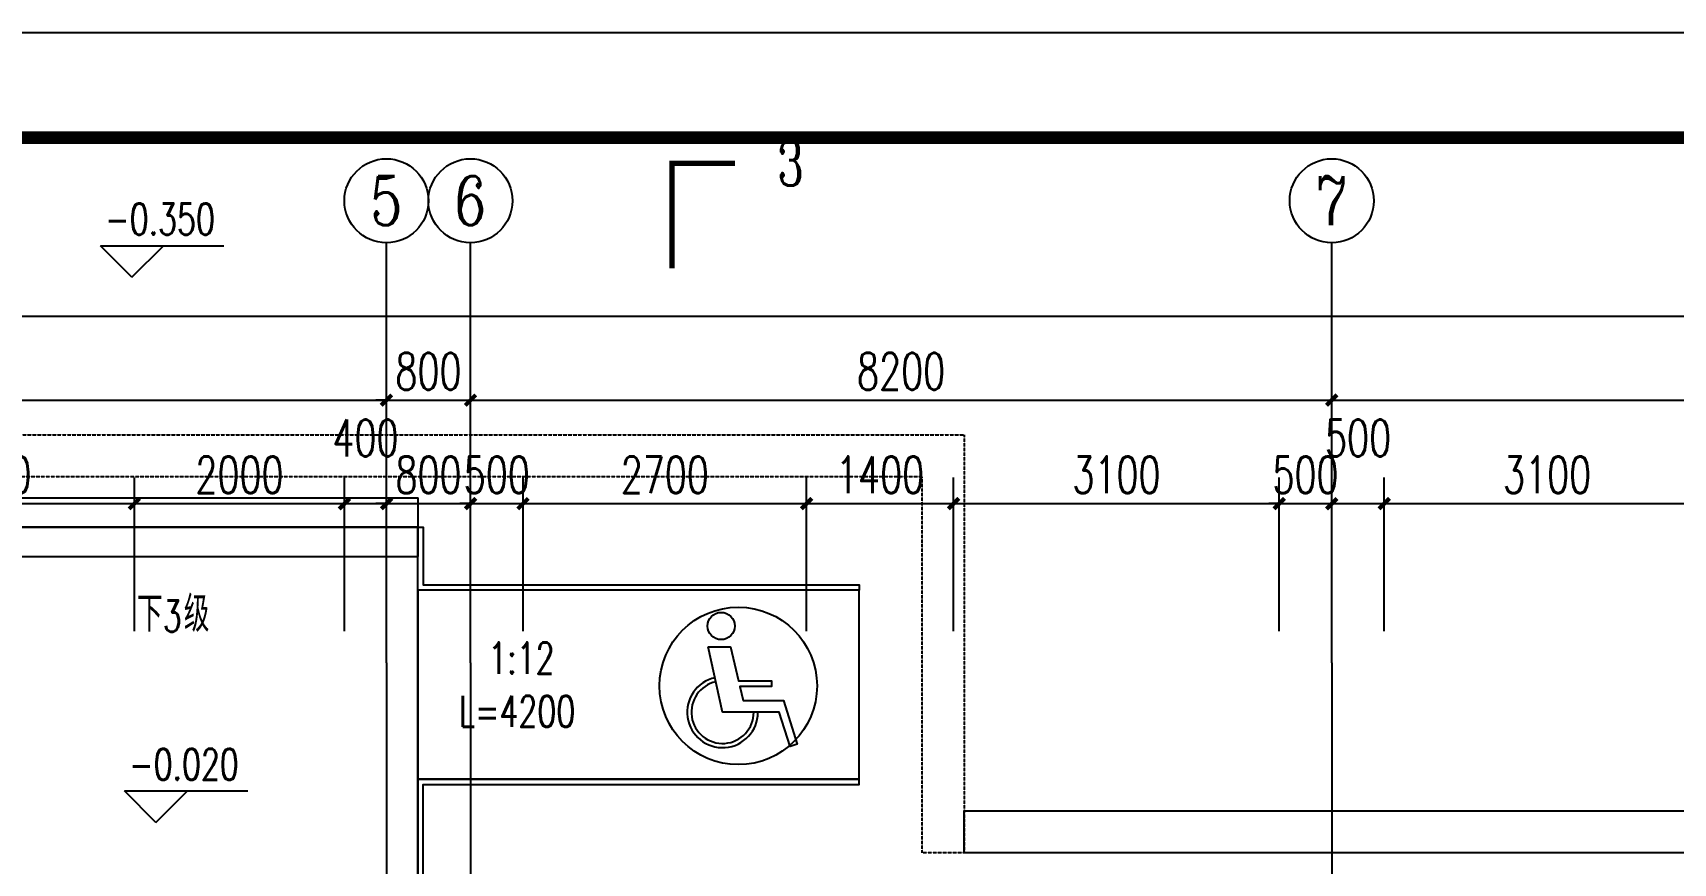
# Model space of a CAD drawing. Header units: millimetres. Extents: x 0 to 118900, y 0 to 84100.
# Drawn here: x 24931 to 40548, y 76190 to 84100 of the extents above; entities that cross this region are included whole.
import ezdxf
from ezdxf.enums import TextEntityAlignment as Align

# ---------------------------------------------------------------- set-up
doc = ezdxf.new("R2010")
doc.units = ezdxf.units.MM
doc.linetypes.add('DASH', pattern=[0.35, 0.25, -0.1])
doc.linetypes.add('DOTE', pattern=[2.42, 2, -0.2, 0.02, -0.2])
for name, color, linetype in [('AXIS', 3, 'Continuous'), ('AXIS_TEXT', 7, 'Continuous'), ('DIM_ELEV', 3, 'Continuous'), ('DIM_SYMB', 3, 'Continuous'), ('DOTE', 1, 'DOTE'), ('FUR', 36, 'Continuous'), ('PUB_DIM', 3, 'Continuous'), ('PUB_TEXT', 7, 'Continuous'), ('SEE', 5, 'Continuous'), ('STAIR', 201, 'Continuous'), ('图框', 7, 'Continuous'), ('排水', 7, 'Continuous')]:
    doc.layers.add(name, color=color, linetype=linetype)
doc.styles.add('_TCH_AXIS', font='COMPLEX', dxfattribs={"bigfont": 'GBCBIG'})
doc.styles.add('_TCH_DIM', font='SIMPLEX', dxfattribs={"bigfont": 'GBCBIG'})
doc.styles.add('_TCH_LABEL', font='COMPLEX', dxfattribs={"bigfont": 'GBCBIG'})
doc.styles.add('COMPLEX', font='COMPLEX')
doc.styles.add('DIM_FONT', font='SIMPLEX', dxfattribs={"width": 0.7, "bigfont": 'GBCBIG'})
doc.styles.add('TKZ1_tjhts.shx', font='tjromant.shx', dxfattribs={"bigfont": 'tjhts.shx'})
doc.dimstyles.new('_TCH_ARCH&&100', dxfattribs={"dimtxt": 350, "dimasz": 100, "dimexe": 250, "dimexo": 300, "dimgap": 100, "dimtad": 1, "dimdec": 0, "dimzin": 0, "dimdsep": 46, "dimtxsty": 'DIM_FONT', "dimblk": 'ARCHTICK', "dimcen": 0.09, "dimclrt": 7, "dimazin": 2, "dimtfac": 1, "dimtdec": 0, "dimtix": 1, "dimtmove": 2, "dimatfit": 3, "dimldrblk": 'ARCHTICK', "dimfxl": 1, "dimtolj": 1, "dimtzin": 0, "dimarcsym": 0})

# ---------------------------------------------------------------- blocks, each defined once
blk = doc.blocks.new('disabled')
at = {"layer": 'SEE'}
blk.add_lwpolyline([(293520.2, 188861), (293520.2, 188966.8), (293680.7, 189004.3), (293680.7, 189162.3), (293707.6, 189162.3), (293707.6, 189010.5), (293774.5, 189026.2), (293774.5, 189218.5), (293983.2, 189284.8), (293994.3, 189250), (293830.9, 189198), (293830.9, 188928.9)], close=True, dxfattribs=at)
blk.add_circle((293420.2, 188922.5), 65, dxfattribs=at)
for radius in [168.4, 148.6]:
    blk.add_arc((293830.9, 188928.9), radius, 192.31738, 90, dxfattribs=at)
blk = doc.blocks.new('TJAD_TK_A0_A')
at = {"layer": '图框'}
blk.add_line((1188.88, 841.06), (-0.12, 841.06), dxfattribs=at)
at = {"layer": '图框', "const_width": 1.2}
blk.add_lwpolyline([(1178.88, 10.06), (1178.88, 831.06), (24.88, 831.06), (24.88, 10.06)], close=True, dxfattribs=at)
at = {"style": 'TKZ1_tjhts.shx'}
for tag, p, height, flags in [('ClientChinese_001', (977.79, 443.57), 5, 8), ('ClientChinese_002', (1013.71, 434.65), 5, 8), ('DescriptionChineseA_001', (1089.55, 425.89), 3.6, 8), ('RevA', (1115.23, 424.56), 3, 8), ('ProjectNameChinese_001', (992.73, 296.22), 5, 8), ('SubProjectChinese_001', (1095.02, 282.68), 3, 8), ('SubProjectNo', (1158.66, 271.34), 3, 8), ('ApprovedBy', (1120.43, 250.26), 3.6, 8), ('ApprovedBySignPos', (1139.55, 247.78), 3.6, 9), ('ReviewedBy', (1120.43, 240.36), 3.6, 8), ('ReviewedBySignPos', (1139.55, 238.08), 3.6, 9), ('CheckedBy', (1120.43, 230.63), 3.6, 8), ('CheckedBySignPos', (1138.96, 228.13), 3.6, 9), ('PrincipalInCharge1', (1120.43, 219.88), 3.6, 8), ('PrincipalInCharge1SignPos', (1138.79, 217.18), 3.6, 9), ('PrincipalInCharge2', (1120.43, 210.44), 3.6, 8), ('PrincipalInCharge2SignPos', (1138.61, 207.69), 3.6, 9), ('DisciplineResponsible1', (1120.43, 200.15), 3.6, 8), ('DisciplineResponsible1SignPos', (1139.16, 197.4), 3.6, 9), ('DisciplineResponsible2', (1120.43, 190.13), 3.6, 8), ('DisciplineResponsible2SignPos', (1138.95, 187.58), 3.6, 9), ('DesignedBy1', (1120.43, 180.47), 3.6, 8), ('DesignedBy1SignPos', (1138.5, 177.67), 3.6, 9), ('DesignedBy2', (1120.43, 169.78), 3.6, 8), ('DesignedBy2SignPos', (1138.65, 167.23), 3.6, 9), ('DrawnBy', (1120.43, 160.19), 3.6, 8), ('DrawnBySignPos', (1138.65, 157.82), 3.6, 9), ('DisciplineChinese', (1119.24, 125.84), 3.6, 8), ('StageChinese', (1158.76, 125.37), 3.6, 8), ('DisciplineEnglish', (1119.42, 122.2), 2.2, 8), ('StageEnglish', (1158.94, 121.73), 2.2, 8), ('SheetNo', (1118.87, 114.03), 3, 8), ('Rev2', (1158.86, 113.56), 3, 8)]:
    blk.add_attdef(tag, p, '', height=height, dxfattribs=dict(at, flags=flags))
at = {"style": 'TKZ1_tjhts.shx', "width": 0.7, "flags": 8}
for tag, p, height in [('DateA', (1099.36, 424.56), 3), ('ProjectNo', (1119.31, 270.56), 3), ('ApprovedByDate', (1159.94, 250.39), 3.6), ('ReviewedByDate', (1159.94, 241), 3.6), ('CheckedByDate', (1159.94, 230.41), 3.6), ('PrincipalInCharge1Date', (1159.94, 220.36), 3.6), ('PrincipalInCharge2Date', (1159.94, 210.61), 3.6), ('DisciplineResponsible1Date', (1159.94, 200.05), 3.6), ('DisciplineResponsible2Date', (1159.94, 190.43), 3.6), ('DesignedBy1Date', (1159.94, 179.93), 3.6), ('DesignedBy2Date', (1159.94, 169.41), 3.6), ('DrawnByDate', (1159.94, 159.78), 3.6)]:
    blk.add_attdef(tag, p, '', height=height, dxfattribs=at)
at = {"style": 'TKZ1_tjhts.shx', "flags": 8}
for tag, height, p in [('DescriptionEnglishA', 2.2, (1150.82, 423.33)), ('ClientEnglish', 3, (1139.46, 390.63)), ('ProjectNameEnglish', 3, (1142.02, 290.26)), ('SubProjectEnglish', 2.2, (1148.76, 279.65)), ('SheetTitleEnglish', 3, (1142.79, 135.3))]:
    blk.add_attdef(tag, text='', height=height, dxfattribs=at).set_placement(p, align=Align.MIDDLE_CENTER)
at = {"style": 'TKZ1_tjhts.shx', "flags": 9}
for tag, p in [('Electricity3SignPos', (15.68, 269.92)), ('ELV3SignPos', (23.47, 269.59)), ('Electricity2SignPos', (15.71, 253.14)), ('ELV2SignPos', (23.5, 252.81)), ('Electricity1SignPos', (15.63, 237.78)), ('ELV1SignPos', (23.42, 237.46)), ('Power3SignPos', (23.18, 205.92)), ('HVAC3SignPos', (14.96, 205.89)), ('Power2SignPos', (23.38, 189.51)), ('HVAC2SignPos', (15.13, 189.18)), ('Power1SignPos', (23.75, 173.22)), ('HVAC1SignPos', (15.89, 173.16)), ('Plumbing3SignPos', (16.07, 141.15)), ('Structure7SignPos', (23.2, 141.11)), ('Plumbing2SignPos', (14.83, 125.62)), ('Structure6SignPos', (23, 125.87)), ('Structure5SignPos', (23, 110.08)), ('Plumbing1SignPos', (15.66, 109.11)), ('Structure4SignPos', (23, 93.78)), ('Architecture3SignPos', (16.07, 77.07)), ('Structure3SignPos', (22.74, 77.47)), ('Architecture2SignPos', (15.8, 61.24)), ('Structure2SignPos', (23.12, 62.01)), ('Architecture1SignPos', (16.88, 45.06)), ('Structure1SignPos', (23.11, 45.86))]:
    blk.add_attdef(tag, p, '', height=2.5, rotation=90, dxfattribs=at)
at = {"style": 'TKZ1_tjhts.shx', "flags": 8}
blk.add_attdef('SheetTitleChinese', text='', height=5, dxfattribs=at).set_placement((1140.42, 148.12), align=Align.TOP_CENTER)
blk = doc.blocks.new('_AXISO')
blk.add_circle((0, 0), 0.5)
at = {"layer": 'AXIS_TEXT', "style": 'COMPLEX', "width": 1.041667}
blk.add_attdef('A', text='', height=0.56, dxfattribs=at).set_placement((-0.25, -0.28), (0.25, -0.28), align=Align.FIT)
blk = doc.blocks.new('_ArchTick')
at = {"color": 0, "linetype": 'ByBlock', "const_width": 0.4}
blk.add_lwpolyline([(-0.5, -0.5), (0.5, 0.5)], dxfattribs=at)
blk = doc.blocks.new('*D37')
at = {"layer": 'AXIS', "color": 0, "lineweight": -2, "transparency": 16777216}
for p, q in [((718944, 1612663), (718944, 1615913)), ((793544, 1612663), (793544, 1615913)), ((718944, 1615663), (793544, 1615663))]:
    blk.add_line(p, q, dxfattribs=at)
at = {"layer": 'Defpoints', "color": 0, "transparency": 16777216}
for p in [(793544, 1615663), (718944, 1612363), (793544, 1612363)]:
    blk.add_point(p, dxfattribs=at)
at = {"layer": 'AXIS', "color": 0, "lineweight": -2, "transparency": 16777216, "xscale": 100, "yscale": 100, "zscale": 100, "rotation": 180}
blk.add_blockref('_ArchTick', (718944, 1615663), dxfattribs=at)
at = {"layer": 'AXIS', "color": 0, "lineweight": -2, "transparency": 16777216, "xscale": 100, "yscale": 100, "zscale": 100}
blk.add_blockref('_ArchTick', (793544, 1615663), dxfattribs=at)
at = {"layer": 'AXIS', "color": 7, "transparency": 16777216, "insert": (756244, 1615938), "char_height": 350, "attachment_point": 5, "style": 'DIM_FONT'}
blk.add_mtext('\\A1;74600', dxfattribs=at)
blk = doc.blocks.new('*D39')
at = {"layer": 'AXIS', "color": 0, "lineweight": -2, "transparency": 16777216}
for p, q in [((727144, 1612663), (727144, 1615113)), ((735344, 1612663), (735344, 1615113)), ((727144, 1614863), (735344, 1614863))]:
    blk.add_line(p, q, dxfattribs=at)
at = {"layer": 'Defpoints', "color": 0, "transparency": 16777216}
for p in [(735344, 1614863), (727144, 1612363), (735344, 1612363)]:
    blk.add_point(p, dxfattribs=at)
at = {"layer": 'AXIS', "color": 0, "lineweight": -2, "transparency": 16777216, "xscale": 100, "yscale": 100, "zscale": 100, "rotation": 180}
blk.add_blockref('_ArchTick', (727144, 1614863), dxfattribs=at)
at = {"layer": 'AXIS', "color": 0, "lineweight": -2, "transparency": 16777216, "xscale": 100, "yscale": 100, "zscale": 100}
blk.add_blockref('_ArchTick', (735344, 1614863), dxfattribs=at)
at = {"layer": 'AXIS', "color": 7, "transparency": 16777216, "insert": (731244, 1615138), "char_height": 350, "attachment_point": 5, "style": 'DIM_FONT'}
blk.add_mtext('\\A1;8200', dxfattribs=at)
blk = doc.blocks.new('*D40')
at = {"layer": 'AXIS', "color": 0, "lineweight": -2, "transparency": 16777216}
for p, q in [((735344, 1612663), (735344, 1615113)), ((736144, 1612663), (736144, 1615113)), ((735344, 1614863), (735244, 1614863)), ((735344, 1614863), (736144, 1614863)), ((736144, 1614863), (736244, 1614863))]:
    blk.add_line(p, q, dxfattribs=at)
at = {"layer": 'Defpoints', "color": 0, "transparency": 16777216}
for p in [(736144, 1614863), (735344, 1612363), (736144, 1612363)]:
    blk.add_point(p, dxfattribs=at)
at = {"layer": 'AXIS', "color": 0, "lineweight": -2, "transparency": 16777216, "xscale": 100, "yscale": 100, "zscale": 100}
blk.add_blockref('_ArchTick', (735344, 1614863), dxfattribs=at)
at = {"layer": 'AXIS', "color": 0, "lineweight": -2, "transparency": 16777216, "xscale": 100, "yscale": 100, "zscale": 100, "rotation": 180}
blk.add_blockref('_ArchTick', (736144, 1614863), dxfattribs=at)
at = {"layer": 'AXIS', "color": 7, "transparency": 16777216, "insert": (735744, 1615138), "char_height": 350, "attachment_point": 5, "style": 'DIM_FONT'}
blk.add_mtext('\\A1;800', dxfattribs=at)
blk = doc.blocks.new('*D41')
at = {"layer": 'AXIS', "color": 0, "lineweight": -2, "transparency": 16777216}
for p, q in [((736144, 1612663), (736144, 1615113)), ((744344, 1612663), (744344, 1615113)), ((736144, 1614863), (744344, 1614863))]:
    blk.add_line(p, q, dxfattribs=at)
at = {"layer": 'Defpoints', "color": 0, "transparency": 16777216}
for p in [(744344, 1614863), (736144, 1612363), (744344, 1612363)]:
    blk.add_point(p, dxfattribs=at)
at = {"layer": 'AXIS', "color": 0, "lineweight": -2, "transparency": 16777216, "xscale": 100, "yscale": 100, "zscale": 100, "rotation": 180}
blk.add_blockref('_ArchTick', (736144, 1614863), dxfattribs=at)
at = {"layer": 'AXIS', "color": 0, "lineweight": -2, "transparency": 16777216, "xscale": 100, "yscale": 100, "zscale": 100}
blk.add_blockref('_ArchTick', (744344, 1614863), dxfattribs=at)
at = {"layer": 'AXIS', "color": 7, "transparency": 16777216, "insert": (740244, 1615138), "char_height": 350, "attachment_point": 5, "style": 'DIM_FONT'}
blk.add_mtext('\\A1;8200', dxfattribs=at)
blk = doc.blocks.new('*D42')
at = {"layer": 'AXIS', "color": 0, "lineweight": -2, "transparency": 16777216}
for p, q in [((744344, 1612663), (744344, 1615113)), ((752544, 1612663), (752544, 1615113)), ((744344, 1614863), (752544, 1614863))]:
    blk.add_line(p, q, dxfattribs=at)
at = {"layer": 'Defpoints', "color": 0, "transparency": 16777216}
for p in [(752544, 1614863), (744344, 1612363), (752544, 1612363)]:
    blk.add_point(p, dxfattribs=at)
at = {"layer": 'AXIS', "color": 0, "lineweight": -2, "transparency": 16777216, "xscale": 100, "yscale": 100, "zscale": 100, "rotation": 180}
blk.add_blockref('_ArchTick', (744344, 1614863), dxfattribs=at)
at = {"layer": 'AXIS', "color": 0, "lineweight": -2, "transparency": 16777216, "xscale": 100, "yscale": 100, "zscale": 100}
blk.add_blockref('_ArchTick', (752544, 1614863), dxfattribs=at)
at = {"layer": 'AXIS', "color": 7, "transparency": 16777216, "insert": (748444, 1615138), "char_height": 350, "attachment_point": 5, "style": 'DIM_FONT'}
blk.add_mtext('\\A1;8200', dxfattribs=at)
blk = doc.blocks.new('*D406')
at = {"layer": 'Defpoints', "color": 0, "transparency": 16777216}
for p in [(25898, 79615), (23098, 78100), (25898, 78100)]:
    blk.add_point(p, dxfattribs=at)
at = {"layer": 'PUB_DIM', "color": 0, "lineweight": -2, "transparency": 16777216}
for p, q in [((23098, 78400), (23098, 79865)), ((25898, 78400), (25898, 79865)), ((23098, 79615), (25898, 79615))]:
    blk.add_line(p, q, dxfattribs=at)
at = {"layer": 'PUB_DIM', "color": 0, "lineweight": -2, "transparency": 16777216, "xscale": 100, "yscale": 100, "zscale": 100, "rotation": 180}
blk.add_blockref('_ArchTick', (23098, 79615), dxfattribs=at)
at = {"layer": 'PUB_DIM', "color": 0, "lineweight": -2, "transparency": 16777216, "xscale": 100, "yscale": 100, "zscale": 100}
blk.add_blockref('_ArchTick', (25898, 79615), dxfattribs=at)
at = {"layer": 'PUB_DIM', "color": 7, "transparency": 16777216, "insert": (24498, 79890), "char_height": 350, "attachment_point": 5, "style": 'DIM_FONT'}
blk.add_mtext('\\A1;2800', dxfattribs=at)
blk = doc.blocks.new('*D407')
at = {"layer": 'Defpoints', "color": 0, "transparency": 16777216}
for p in [(27898, 79615), (25898, 78100), (27898, 78100)]:
    blk.add_point(p, dxfattribs=at)
at = {"layer": 'PUB_DIM', "color": 0, "lineweight": -2, "transparency": 16777216}
for p, q in [((25898, 78400), (25898, 79865)), ((27898, 78400), (27898, 79865)), ((25898, 79615), (27898, 79615))]:
    blk.add_line(p, q, dxfattribs=at)
at = {"layer": 'PUB_DIM', "color": 0, "lineweight": -2, "transparency": 16777216, "xscale": 100, "yscale": 100, "zscale": 100, "rotation": 180}
blk.add_blockref('_ArchTick', (25898, 79615), dxfattribs=at)
at = {"layer": 'PUB_DIM', "color": 0, "lineweight": -2, "transparency": 16777216, "xscale": 100, "yscale": 100, "zscale": 100}
blk.add_blockref('_ArchTick', (27898, 79615), dxfattribs=at)
at = {"layer": 'PUB_DIM', "color": 7, "transparency": 16777216, "insert": (26898, 79890), "char_height": 350, "attachment_point": 5, "style": 'DIM_FONT'}
blk.add_mtext('\\A1;2000', dxfattribs=at)
blk = doc.blocks.new('*D408')
at = {"layer": 'Defpoints', "color": 0, "transparency": 16777216}
for p in [(28298, 79615), (27898, 78100), (28298, 78100)]:
    blk.add_point(p, dxfattribs=at)
at = {"layer": 'PUB_DIM', "color": 0, "lineweight": -2, "transparency": 16777216}
for p, q in [((27898, 78400), (27898, 79865)), ((28298, 78400), (28298, 79865)), ((27898, 79615), (28298, 79615))]:
    blk.add_line(p, q, dxfattribs=at)
at = {"layer": 'PUB_DIM', "color": 0, "lineweight": -2, "transparency": 16777216, "xscale": 100, "yscale": 100, "zscale": 100, "rotation": 180}
blk.add_blockref('_ArchTick', (27898, 79615), dxfattribs=at)
at = {"layer": 'PUB_DIM', "color": 0, "lineweight": -2, "transparency": 16777216, "xscale": 100, "yscale": 100, "zscale": 100}
blk.add_blockref('_ArchTick', (28298, 79615), dxfattribs=at)
at = {"layer": 'PUB_DIM', "color": 7, "transparency": 16777216, "insert": (28098, 80240), "char_height": 350, "attachment_point": 5, "style": 'DIM_FONT'}
blk.add_mtext('\\A1;400', dxfattribs=at)
blk = doc.blocks.new('*D409')
at = {"layer": 'Defpoints', "color": 0, "transparency": 16777216}
for p in [(29098, 79615), (28298, 78100), (29098, 78100)]:
    blk.add_point(p, dxfattribs=at)
at = {"layer": 'PUB_DIM', "color": 0, "lineweight": -2, "transparency": 16777216}
for p, q in [((28298, 78400), (28298, 79865)), ((29098, 78400), (29098, 79865)), ((28298, 79615), (28198, 79615)), ((28298, 79615), (29098, 79615)), ((29098, 79615), (29198, 79615))]:
    blk.add_line(p, q, dxfattribs=at)
at = {"layer": 'PUB_DIM', "color": 0, "lineweight": -2, "transparency": 16777216, "xscale": 100, "yscale": 100, "zscale": 100}
blk.add_blockref('_ArchTick', (28298, 79615), dxfattribs=at)
at = {"layer": 'PUB_DIM', "color": 0, "lineweight": -2, "transparency": 16777216, "xscale": 100, "yscale": 100, "zscale": 100, "rotation": 180}
blk.add_blockref('_ArchTick', (29098, 79615), dxfattribs=at)
at = {"layer": 'PUB_DIM', "color": 7, "transparency": 16777216, "insert": (28698, 79890), "char_height": 350, "attachment_point": 5, "style": 'DIM_FONT'}
blk.add_mtext('\\A1;800', dxfattribs=at)
blk = doc.blocks.new('*D410')
at = {"layer": 'Defpoints', "color": 0, "transparency": 16777216}
for p in [(29598, 79615), (29098, 78100), (29598, 78100)]:
    blk.add_point(p, dxfattribs=at)
at = {"layer": 'PUB_DIM', "color": 0, "lineweight": -2, "transparency": 16777216}
for p, q in [((29098, 78400), (29098, 79865)), ((29598, 78400), (29598, 79865)), ((29098, 79615), (28998, 79615)), ((29098, 79615), (29598, 79615)), ((29598, 79615), (29698, 79615))]:
    blk.add_line(p, q, dxfattribs=at)
at = {"layer": 'PUB_DIM', "color": 0, "lineweight": -2, "transparency": 16777216, "xscale": 100, "yscale": 100, "zscale": 100}
blk.add_blockref('_ArchTick', (29098, 79615), dxfattribs=at)
at = {"layer": 'PUB_DIM', "color": 0, "lineweight": -2, "transparency": 16777216, "xscale": 100, "yscale": 100, "zscale": 100, "rotation": 180}
blk.add_blockref('_ArchTick', (29598, 79615), dxfattribs=at)
at = {"layer": 'PUB_DIM', "color": 7, "transparency": 16777216, "insert": (29348, 79890), "char_height": 350, "attachment_point": 5, "style": 'DIM_FONT'}
blk.add_mtext('\\A1;500', dxfattribs=at)
blk = doc.blocks.new('*D411')
at = {"layer": 'Defpoints', "color": 0, "transparency": 16777216}
for p in [(32298, 79615), (29598, 78100), (32298, 78100)]:
    blk.add_point(p, dxfattribs=at)
at = {"layer": 'PUB_DIM', "color": 0, "lineweight": -2, "transparency": 16777216}
for p, q in [((29598, 78400), (29598, 79865)), ((32298, 78400), (32298, 79865)), ((29598, 79615), (32298, 79615))]:
    blk.add_line(p, q, dxfattribs=at)
at = {"layer": 'PUB_DIM', "color": 0, "lineweight": -2, "transparency": 16777216, "xscale": 100, "yscale": 100, "zscale": 100, "rotation": 180}
blk.add_blockref('_ArchTick', (29598, 79615), dxfattribs=at)
at = {"layer": 'PUB_DIM', "color": 0, "lineweight": -2, "transparency": 16777216, "xscale": 100, "yscale": 100, "zscale": 100}
blk.add_blockref('_ArchTick', (32298, 79615), dxfattribs=at)
at = {"layer": 'PUB_DIM', "color": 7, "transparency": 16777216, "insert": (30948, 79890), "char_height": 350, "attachment_point": 5, "style": 'DIM_FONT'}
blk.add_mtext('\\A1;2700', dxfattribs=at)
blk = doc.blocks.new('*D412')
at = {"layer": 'Defpoints', "color": 0, "transparency": 16777216}
for p in [(33698, 79615), (32298, 78100), (33698, 78100)]:
    blk.add_point(p, dxfattribs=at)
at = {"layer": 'PUB_DIM', "color": 0, "lineweight": -2, "transparency": 16777216}
for p, q in [((32298, 78400), (32298, 79865)), ((33698, 78400), (33698, 79865)), ((32298, 79615), (33698, 79615))]:
    blk.add_line(p, q, dxfattribs=at)
at = {"layer": 'PUB_DIM', "color": 0, "lineweight": -2, "transparency": 16777216, "xscale": 100, "yscale": 100, "zscale": 100, "rotation": 180}
blk.add_blockref('_ArchTick', (32298, 79615), dxfattribs=at)
at = {"layer": 'PUB_DIM', "color": 0, "lineweight": -2, "transparency": 16777216, "xscale": 100, "yscale": 100, "zscale": 100}
blk.add_blockref('_ArchTick', (33698, 79615), dxfattribs=at)
at = {"layer": 'PUB_DIM', "color": 7, "transparency": 16777216, "insert": (32998, 79890), "char_height": 350, "attachment_point": 5, "style": 'DIM_FONT'}
blk.add_mtext('\\A1;1400', dxfattribs=at)
blk = doc.blocks.new('*D413')
at = {"layer": 'Defpoints', "color": 0, "transparency": 16777216}
for p in [(36798, 79615), (33698, 78100), (36798, 78100)]:
    blk.add_point(p, dxfattribs=at)
at = {"layer": 'PUB_DIM', "color": 0, "lineweight": -2, "transparency": 16777216}
for p, q in [((33698, 78400), (33698, 79865)), ((36798, 78400), (36798, 79865)), ((33698, 79615), (36798, 79615))]:
    blk.add_line(p, q, dxfattribs=at)
at = {"layer": 'PUB_DIM', "color": 0, "lineweight": -2, "transparency": 16777216, "xscale": 100, "yscale": 100, "zscale": 100, "rotation": 180}
blk.add_blockref('_ArchTick', (33698, 79615), dxfattribs=at)
at = {"layer": 'PUB_DIM', "color": 0, "lineweight": -2, "transparency": 16777216, "xscale": 100, "yscale": 100, "zscale": 100}
blk.add_blockref('_ArchTick', (36798, 79615), dxfattribs=at)
at = {"layer": 'PUB_DIM', "color": 7, "transparency": 16777216, "insert": (35248, 79890), "char_height": 350, "attachment_point": 5, "style": 'DIM_FONT'}
blk.add_mtext('\\A1;3100', dxfattribs=at)
blk = doc.blocks.new('*D414')
at = {"layer": 'Defpoints', "color": 0, "transparency": 16777216}
for p in [(37298, 79615), (36798, 78100), (37298, 78100)]:
    blk.add_point(p, dxfattribs=at)
at = {"layer": 'PUB_DIM', "color": 0, "lineweight": -2, "transparency": 16777216}
for p, q in [((36798, 78400), (36798, 79865)), ((37298, 78400), (37298, 79865)), ((36798, 79615), (36698, 79615)), ((36798, 79615), (37298, 79615)), ((37298, 79615), (37398, 79615))]:
    blk.add_line(p, q, dxfattribs=at)
at = {"layer": 'PUB_DIM', "color": 0, "lineweight": -2, "transparency": 16777216, "xscale": 100, "yscale": 100, "zscale": 100}
blk.add_blockref('_ArchTick', (36798, 79615), dxfattribs=at)
at = {"layer": 'PUB_DIM', "color": 0, "lineweight": -2, "transparency": 16777216, "xscale": 100, "yscale": 100, "zscale": 100, "rotation": 180}
blk.add_blockref('_ArchTick', (37298, 79615), dxfattribs=at)
at = {"layer": 'PUB_DIM', "color": 7, "transparency": 16777216, "insert": (37048, 79890), "char_height": 350, "attachment_point": 5, "style": 'DIM_FONT'}
blk.add_mtext('\\A1;500', dxfattribs=at)
blk = doc.blocks.new('*D415')
at = {"layer": 'Defpoints', "color": 0, "transparency": 16777216}
for p in [(37798, 79615), (37298, 78100), (37798, 78100)]:
    blk.add_point(p, dxfattribs=at)
at = {"layer": 'PUB_DIM', "color": 0, "lineweight": -2, "transparency": 16777216}
for p, q in [((37298, 78400), (37298, 79865)), ((37798, 78400), (37798, 79865)), ((37298, 79615), (37798, 79615))]:
    blk.add_line(p, q, dxfattribs=at)
at = {"layer": 'PUB_DIM', "color": 0, "lineweight": -2, "transparency": 16777216, "xscale": 100, "yscale": 100, "zscale": 100, "rotation": 180}
blk.add_blockref('_ArchTick', (37298, 79615), dxfattribs=at)
at = {"layer": 'PUB_DIM', "color": 0, "lineweight": -2, "transparency": 16777216, "xscale": 100, "yscale": 100, "zscale": 100}
blk.add_blockref('_ArchTick', (37798, 79615), dxfattribs=at)
at = {"layer": 'PUB_DIM', "color": 7, "transparency": 16777216, "insert": (37548, 80240), "char_height": 350, "attachment_point": 5, "style": 'DIM_FONT'}
blk.add_mtext('\\A1;500', dxfattribs=at)
blk = doc.blocks.new('*D416')
at = {"layer": 'Defpoints', "color": 0, "transparency": 16777216}
for p in [(40898, 79615), (37798, 78100), (40898, 78100)]:
    blk.add_point(p, dxfattribs=at)
at = {"layer": 'PUB_DIM', "color": 0, "lineweight": -2, "transparency": 16777216}
for p, q in [((37798, 78400), (37798, 79865)), ((40898, 78400), (40898, 79865)), ((37798, 79615), (40898, 79615))]:
    blk.add_line(p, q, dxfattribs=at)
at = {"layer": 'PUB_DIM', "color": 0, "lineweight": -2, "transparency": 16777216, "xscale": 100, "yscale": 100, "zscale": 100, "rotation": 180}
blk.add_blockref('_ArchTick', (37798, 79615), dxfattribs=at)
at = {"layer": 'PUB_DIM', "color": 0, "lineweight": -2, "transparency": 16777216, "xscale": 100, "yscale": 100, "zscale": 100}
blk.add_blockref('_ArchTick', (40898, 79615), dxfattribs=at)
at = {"layer": 'PUB_DIM', "color": 7, "transparency": 16777216, "insert": (39348, 79890), "char_height": 350, "attachment_point": 5, "style": 'DIM_FONT'}
blk.add_mtext('\\A1;3100', dxfattribs=at)
blk = doc.blocks.new('AXIS-NET-07')
at = {"layer": 'AXIS'}
for p, q in [((735344, 1612362.8), (735344, 1616362.8)), ((736144, 1612362.8), (736144, 1616362.8)), ((744344, 1612362.8), (744344, 1616362.8))]:
    blk.add_line(p, q, dxfattribs=at)
at = {"layer": 'DOTE'}
for p, q in [((735344, 1612362.8), (735344, 1540152.8)), ((736144, 1612362.8), (736144, 1540152.8)), ((744344, 1612362.8), (744344, 1540152.8))]:
    blk.add_line(p, q, dxfattribs=at)
at = {"layer": 'AXIS'}
ref = blk.add_blockref('_AXISO', (735344, 1616762.8), dxfattribs=dict(at, xscale=800, yscale=800, zscale=800))
ref.add_attrib('A', '5', dxfattribs={"layer": 'AXIS_TEXT', "ltscale": 20, "height": 465.9, "style": '_TCH_AXIS'}).set_placement((735188.7, 1616529.9), (735499.3, 1616529.9), align=Align.FIT)
ref = blk.add_blockref('_AXISO', (736144, 1616762.8), dxfattribs=dict(at, xscale=800, yscale=800, zscale=800))
ref.add_attrib('A', '6', dxfattribs={"layer": 'AXIS_TEXT', "ltscale": 20, "height": 465.9, "style": '_TCH_AXIS'}).set_placement((735988.7, 1616529.9), (736299.3, 1616529.9), align=Align.FIT)
ref = blk.add_blockref('_AXISO', (744344, 1616762.8), dxfattribs=dict(at, xscale=800, yscale=800, zscale=800))
ref.add_attrib('A', '7', dxfattribs={"layer": 'AXIS_TEXT', "ltscale": 20, "height": 465.9, "style": '_TCH_AXIS'}).set_placement((744188.7, 1616529.9), (744499.3, 1616529.9), align=Align.FIT)
for p1, p2, distance, picture, middle in [((718944, 1612362.8), (793544, 1612362.8), 3300, '*D37', (756244, 1615937.8)), ((727144, 1612362.8), (735344, 1612362.8), 2500, '*D39', (731244, 1615137.8)), ((735344, 1612362.8), (736144, 1612362.8), 2500, '*D40', (735744, 1615137.8)), ((736144, 1612362.8), (744344, 1612362.8), 2500, '*D41', (740244, 1615137.8)), ((744344, 1612362.8), (752544, 1612362.8), 2500, '*D42', (748444, 1615137.8))]:
    dim = blk.add_aligned_dim(p1=p1, p2=p2, distance=distance, dimstyle='_TCH_ARCH&&100', dxfattribs=at)
    dim.commit()
    dim.dimension.update_dxf_attribs({"geometry": picture, "text_midpoint": middle})

msp = doc.modelspace()

# ---------------------------------------------------------------- linework, layer by layer
at = {"layer": 'DIM_ELEV'}
for p, q in [((25874.9, 81771.6), (25574.9, 82071.6)), ((25574.9, 82071.6), (26750.1, 82071.6)), ((25874.9, 81771.6), (26174.9, 82071.6)), ((26102.5, 76578), (25802.5, 76878)), ((25802.5, 76878), (26977.7, 76878)), ((26102.5, 76578), (26402.5, 76878))]:
    msp.add_line(p, q, dxfattribs=at)
at = {"layer": 'DIM_SYMB', "const_width": 50}
msp.add_lwpolyline([(31615.9, 82856.6), (31015.9, 82856.6), (31015.9, 81856.6)], dxfattribs=at)
at = {"layer": 'DIM_SYMB'}
for points in [[(26248.6, 78872.4, 0, 0, 0), (26248.6, 79369.9, 80, 0, 0), (26248.6, 79669.9, 0, 0, 0)], [(28597.6, 77889.9, 0, 0, 0), (30247.6, 77889.9, 80, 0, 0), (30547.6, 77889.9, 0, 0, 0)]]:
    msp.add_lwpolyline(points, format="xyseb", dxfattribs=at)
at = {"layer": 'SEE', "ltscale": 20}
msp.add_circle((31647.4, 77878.9), 750, dxfattribs=at)
at = {"layer": 'STAIR'}
for p, q in [((23898.6, 79669.9), (28598.6, 79669.9)), ((28598.6, 79109.9), (28598.6, 79669.9)), ((23898.6, 79389.9), (28598.6, 79389.9)), ((23898.6, 79109.9), (28598.6, 79109.9))]:
    msp.add_line(p, q, dxfattribs=at)
msp.add_lwpolyline([(28597.6, 74689.9), (28597.6, 79389.9), (23898.6, 79389.9), (23898.6, 74689.9)], dxfattribs=at)
for points in [[(32797.6, 78789.9), (28597.6, 78789.9), (28597.6, 79389.9), (28647.6, 79389.9), (28647.6, 78840.3), (32797.6, 78840.3)], [(28597.6, 78789.9), (28597.6, 76989.9), (32797.6, 76989.9), (32797.6, 78789.9)], [(32797.6, 76989.9), (28597.6, 76989.9), (28597.6, 75839.9), (28647.6, 75839.9), (28647.6, 76939.5), (32797.6, 76939.5)]]:
    msp.add_lwpolyline(points, close=True, dxfattribs=at)
at = {"layer": '排水', "linetype": 'DASH'}
msp.add_lwpolyline([(15497.6, 7289.9), (4097.5, 7289.9), (4097.6, 11889.9), (10797.6, 11889.9), (10797.6, 80269.9), (33797.6, 80269.9), (33797.6, 76289.9), (33397.6, 76289.9), (33397.6, 79869.9), (11197.6, 79869.9), (11197.6, 11489.9), (4497.6, 11489.9), (4497.5, 7689.9), (15497.6, 7689.9)], close=True, dxfattribs=at)
at = {"layer": '排水'}
msp.add_lwpolyline([(33797.6, 76689.9), (53197.6, 76689.9), (53197.6, 76289.9), (33797.6, 76289.9)], close=True, dxfattribs=at)

# ---------------------------------------------------------------- block references
at = {"layer": 'DOTE'}
msp.add_blockref('AXIS-NET-07', (-707046.5, -1534262.9), dxfattribs=at)
at = {"layer": 'FUR', "xscale": 2, "yscale": 2, "zscale": 2, "rotation": 269.9999999999999}
msp.add_blockref('disabled', (-346360, 665289.8), dxfattribs=at)
at = {"layer": '图框', "xscale": 100, "yscale": 100, "zscale": 100}
msp.add_blockref('TJAD_TK_A0_A', (12.1, -5.7), dxfattribs=at)

# ---------------------------------------------------------------- texts
at = {"layer": 'PUB_TEXT', "width": 0.705882}
for s, height, style, p in [('3', 425, '_TCH_LABEL', (32015.9, 82644.1)), ('-0.350', 297.5, '_TCH_DIM', (25620.1, 82176.6)), ('3', 297.5, '_TCH_DIM', (26169, 78395.1)), ('1:12', 297.5, '_TCH_DIM', (29267.6, 77994.9)), ('L=4200', 297.5, '_TCH_DIM', (28987.6, 77487.4)), ('-0.020', 297.5, '_TCH_DIM', (25847.7, 76983))]:
    msp.add_text(s, height=height, dxfattribs=dict(at, style=style)).set_placement(p)
at = {"layer": 'PUB_TEXT', "style": '_TCH_DIM'}
for s, p in [('下', (25923.3, 78395.1)), ('级', (26369, 78395.1))]:
    msp.add_text(s, height=337.6, dxfattribs=at).set_placement(p)

# ---------------------------------------------------------------- dimensions: what is measured, and where the dimension line sits
at = {"layer": 'PUB_DIM'}
for base, p1, p2, picture, middle in [((28297.6, 79614.9), (27897.6, 78099.9), (28297.6, 78099.9), '*D408', (28097.6, 80239.9)), ((37797.6, 79614.9), (37297.6, 78099.9), (37797.6, 78099.9), '*D415', (37547.6, 80239.9))]:
    dim = msp.add_linear_dim(base=base, p1=p1, p2=p2, angle=0, dimstyle='_TCH_ARCH&&100', dxfattribs=at)
    dim.commit()
    dim.dimension.update_dxf_attribs({"geometry": picture, "text_midpoint": middle, "dimtype": 161})
for p1, p2, picture, middle in [((23097.6, 78099.9), (25897.6, 78099.9), '*D406', (24497.6, 79889.9)), ((25897.6, 78099.9), (27897.6, 78099.9), '*D407', (26897.6, 79889.9)), ((28297.6, 78099.9), (29097.6, 78099.9), '*D409', (28697.6, 79889.9)), ((29097.6, 78099.9), (29597.6, 78099.9), '*D410', (29347.6, 79889.9)), ((29597.6, 78099.9), (32297.6, 78099.9), '*D411', (30947.6, 79889.9)), ((32297.6, 78099.9), (33697.6, 78099.9), '*D412', (32997.6, 79889.9)), ((33697.6, 78099.9), (36797.6, 78099.9), '*D413', (35247.6, 79889.9)), ((36797.6, 78099.9), (37297.6, 78099.9), '*D414', (37047.6, 79889.9)), ((37797.6, 78099.9), (40897.6, 78099.9), '*D416', (39347.6, 79889.9))]:
    dim = msp.add_aligned_dim(p1=p1, p2=p2, distance=1515, dimstyle='_TCH_ARCH&&100', dxfattribs=at)
    dim.commit()
    dim.dimension.update_dxf_attribs({"geometry": picture, "text_midpoint": middle})

doc.saveas('drawing.dxf')
